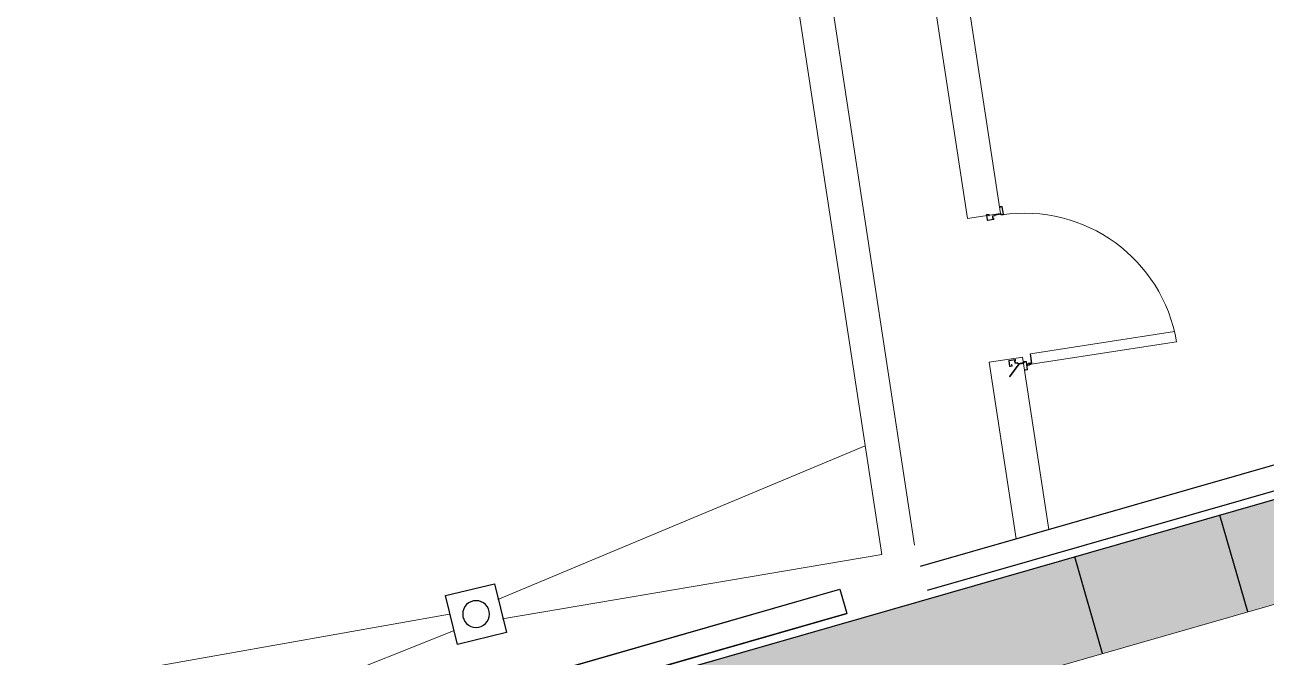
# Model space of a CAD drawing. Header units: centimetres. Extents: x 139057 to 200038, y 34824 to 80516.
# Drawn here: x 163794 to 164533, y 51321 to 51698 of the extents above; entities that cross this region are included whole.
import ezdxf

# ---------------------------------------------------------------- set-up
doc = ezdxf.new("R2010")
doc.units = ezdxf.units.CM
doc.header["$LTSCALE"] = 100
doc.linetypes.add('mech-124$0$HIDDEN', pattern=[9.525, 6.35, -3.175])
doc.linetypes.add('mech-124$0$HIDDEN2', pattern=[4.7625, 3.175, -1.5875])
doc.layers.get('0').update_dxf_attribs({"lineweight": 0})
for name, color, linetype, lineweight in [('410_STRUTTURE_001-AM_0', 7, 'Continuous', 0), ('430_TAVOLATI_001-AM_0', 3, 'Continuous', 0), ('440_SIMBOLI_001-AM_0', 31, 'Continuous', 0), ('441_SERRAMENTI_001-AM_0', 1, 'Continuous', 0)]:
    doc.layers.add(name, color=color, linetype=linetype, lineweight=lineweight)
for name, color, linetype in [('_retini_strutture', 7, 'Continuous'), ('A-DOOR-INTR', 13, 'Continuous'), ('A-MCLS3-15', 50, 'Continuous'), ('M-SCARICO', 252, 'Continuous'), ('mech-124$0$A-ABOVE', 7, 'mech-124$0$HIDDEN'), ('mech-124$0$A-FLOR-DRAN', 2, 'Continuous'), ('P1$0$A-INSL', 7, 'Continuous')]:
    doc.layers.add(name, color=color, linetype=linetype)
doc.layers.add('MECHP1N50$0$A-HTCH-OTLN', color=1, linetype='Continuous', plot=False)

# ---------------------------------------------------------------- blocks, each defined once
blk = doc.blocks.new('mech-124$0$FL-DR')
at = {"layer": 'mech-124$0$A-FLOR-DRAN'}
blk.add_lwpolyline([(-150, -150), (150, -150), (150, 150), (-150, 150)], close=True, dxfattribs=at)
blk.add_circle((0, 0), 79.8, dxfattribs=at)
blk = doc.blocks.new('A$C4AE13D6C')
for p, q in [((-801.1, -710.1, 0), (-162.4, -110, 0)), ((-132.2, -149.4, 0), (-157.4, -122.6, 0)), ((-147.9, -104.4, 0), (-157.1, -113.1, 0)), ((-131.1, -148.3, 0), (-156.3, -121.5, 0)), ((-145.7, -104.5, 0), (-156, -114.2, 0)), ((-150.5, -93.9, 0), (-147.7, -88.3, 0)), ((-149.1, -94.6, 0), (-146.6, -89.5, 0)), ((-147.9, -104.4, 0), (-149, -103.2, 0)), ((-145.7, -104.5, 0), (-147.8, -102.2, 0)), ((-756.9, -753.9, 0), (-124, -159, 0)), ((-132.2, -149.4, 0), (-131.1, -148.3, 0))]:
    blk.add_line(p, q)
at = {"elevation": 0}
blk.add_lwpolyline([(-124.3, -89.3), (-122.8, -90.8), (-101.6, -70.9), (-98.7, 23.3), (-100.7, 23.4), (-103.6, -70), (-124.3, -89.3)], dxfattribs=at)
for points in [[(-68.8, -43.8), (-73.8, -38.6, -0.414214), (-73.6, -34.2), (-66.8, -27.8, -0.414214), (-62.5, -27.9), (-41.9, -49.8, -0.414214), (-42, -54.2), (-67.7, -78.3, -0.414214), (-72.1, -78.1), (-74.2, -75.9, -0.414214), (-74.1, -71.5), (-73.3, -70.8, 0.414214), (-73.3, -69.3), (-79.5, -62.7, 0.414214), (-81, -62.6), (-90, -71.1, -0.414214), (-94.4, -71), (-95.1, -70.2, 0.414214), (-96.6, -70.2), (-120.7, -92.9, 0.414214), (-120.7, -94.3), (-120, -95.1, -0.414214), (-120.2, -99.5), (-127, -105.9, -0.414214), (-131.3, -105.7), (-162.7, -72.4, -0.414214), (-162.5, -68), (-155.7, -61.6, -0.414214), (-151.4, -61.8), (-149.9, -63.3), (-151.4, -64.7)], [(-68.8, -43.8), (-67.3, -42.4), (-72.3, -37.1, -0.414214), (-72.2, -35.7), (-65.4, -29.3, -0.414214), (-64, -29.3), (-43.4, -51.2, -0.414214), (-43.5, -52.7), (-69.1, -76.8, -0.414214), (-70.6, -76.7), (-72.7, -74.5, -0.414214), (-72.6, -73), (-71.9, -72.3, 0.414214), (-71.7, -67.9), (-78, -61.3, 0.414214), (-82.4, -61.1), (-91.4, -69.6, -0.414214), (-92.9, -69.6), (-93.6, -68.8, 0.414214), (-98, -68.7), (-122.1, -91.4, 0.414214), (-122.2, -95.8), (-121.5, -96.5, -0.414214), (-121.6, -98), (-128.4, -104.4, -0.414214), (-129.8, -104.3), (-161.2, -71, -0.414214), (-161.1, -69.5), (-154.3, -63.1, -0.414214), (-152.9, -63.2), (-151.4, -64.7)]]:
    blk.add_lwpolyline(points, format="xyb", dxfattribs=at)
for points in [[(543, -697.5), (547.8, -702.6, 0.414214), (552, -702.7), (558.6, -696.6, 0.414214), (558.7, -692.3), (538.8, -671.2, 0.414214), (534.6, -671), (509.8, -694.3, 0.414214), (509.7, -698.6), (511.7, -700.8, 0.414214), (516, -700.9), (516.7, -700.2, -0.414214), (518.1, -700.2), (524.2, -706.7, -0.414214), (524.1, -708.1), (515.4, -716.3, 0.414214), (515.2, -720.5), (515.9, -721.3, -0.414214), (515.9, -722.7), (492.6, -744.6, -0.414214), (491.1, -744.5), (490.5, -743.8, 0.414214), (486.2, -743.7), (479.7, -749.8, 0.414214), (479.5, -754.1), (509.8, -786.3, 0.414214), (514, -786.4), (520.6, -780.3, 0.414214), (520.7, -776), (519.4, -774.6), (517.9, -775.9)], [(543, -697.5), (544.4, -696.1), (549.2, -701.2, 0.414214), (550.6, -701.3), (557.2, -695.1, 0.414214), (557.2, -693.7), (537.4, -672.5, 0.414214), (536, -672.5), (511.2, -695.8, 0.414214), (511.1, -697.2), (513.2, -699.4, 0.414214), (514.6, -699.4), (515.3, -698.7, -0.414214), (519.6, -698.9), (525.6, -705.3, -0.414214), (525.5, -709.5), (516.7, -717.7, 0.414214), (516.7, -719.2), (517.4, -719.9, -0.414214), (517.2, -724.1), (493.9, -746, -0.414214), (489.7, -745.9), (489, -745.2, 0.414214), (487.6, -745.1), (481, -751.3, 0.414214), (481, -752.7), (511.3, -784.9, 0.414214), (512.7, -785), (519.2, -778.8, 0.414214), (519.3, -777.4), (517.9, -775.9)]]:
    blk.add_lwpolyline(points, format="xyb")
blk.add_circle((-151.9, -99, 0), 5.17)
at = {"extrusion": (2.77847e-08, 9.48906e-09, 1)}
for radius in [6.73, 5.17]:
    blk.add_arc((-152.5, -118, 0), radius, 133.223, 223.223, dxfattribs=at)
blk.add_arc((-140.6, -73.3, 0), 917.5, 223.95655, 313.02954)
at = {"layer": 'A-DOOR-INTR'}
for p, q in [((-150.8, -106.1, 0), (-163, -117.5, 0)), ((-163, -117.5, 0), (-124, -159, 0)), ((-151.7, -105.2, 0), (-150.8, -106.1, 0))]:
    blk.add_line(p, q, dxfattribs=at)
blk.add_arc((-148.2, -127.4, 0), 22.5, 98.80258, 129.14648, dxfattribs=at)

msp = doc.modelspace()

# ---------------------------------------------------------------- hatches: boundary and pattern name
at = {"layer": '_retini_strutture'}
msp.add_hatch(color=256, dxfattribs=at).paths.add_polyline_path([(163794.29, 51201.5), (163912.5, 50753.74), (163970.15, 50770.38), (163956.37, 50818.36), (164364.85, 50935.7), (164356.57, 50964.53), (163948.08, 50847.2), (163858.91, 51157.64), (164666.26, 51389.56), (164674.54, 51360.72), (164751.43, 51382.81), (164832.33, 51101.2), (164741.02, 51074.97), (164749.3, 51046.14), (164888.66, 51086.17), (164774.64, 51483.12)])

# ---------------------------------------------------------------- linework, layer by layer
at = {"layer": '410_STRUTTURE_001-AM_0', "elevation": 0}
msp.add_lwpolyline([(163912.41, 50753.52), (163970.08, 50770.08), (163956.27, 50818.13), (164355.17, 50932.7), (164346.88, 50961.54), (163948, 50846.97), (163858.83, 51157.42), (164666.19, 51389.31), (164674.47, 51360.47), (164751.37, 51382.56), (164832.25, 51100.94), (164731.33, 51071.96), (164739.6, 51043.15), (164898.2, 51088.68), (164784.2, 51485.62), (163794.22, 51201.29)], close=True, dxfattribs=at)
at = {"layer": '430_TAVOLATI_001-AM_0'}
for p, q in [((164216.38, 51957.13, 0), (164304.09, 51382.09, 0)), ((164236.51, 51959.46, 0), (164323.47, 51387.66, 0)), ((164374.8, 51585.32, 0), (164354.98, 51582.29, 0)), ((164387.95, 51499.71, 0), (164368.04, 51496.67, 0))]:
    msp.add_line(p, q, dxfattribs=at)
at = {"layer": '430_TAVOLATI_001-AM_0', "elevation": 0}
for points in [[(164374.75, 51585.31), (164311.37, 52000.95), (164279.16, 52404.73), (164259.08, 52403.14)], [(164259.08, 52403.14), (164291.51, 51998.58), (164354.98, 51582.29)], [(164368.04, 51496.67), (164384.07, 51391.53), (164403.45, 51397.09), (164387.81, 51499.69)]]:
    msp.add_lwpolyline(points, dxfattribs=at)
at = {"layer": '440_SIMBOLI_001-AM_0'}
for p, q in [((164075.24, 51355.21, 0), (164294.21, 51446.88, 0)), ((164078.02, 51343.75, 0), (164304.09, 51382.09, 0)), ((163781.87, 51299.61, 0), (164046.46, 51346.58, 0)), ((163799.8, 51237.25, 0), (164048.86, 51336.67, 0))]:
    msp.add_line(p, q, dxfattribs=at)
at = {"layer": 'A-MCLS3-15'}
for p, q in [((164327.07, 51375.16, 0), (164795.97, 51509.75, 0)), ((164331.21, 51360.74, 0), (164785.68, 51491.27, 0)), ((163803.39, 51224.75, 0), (164279.01, 51361.36, 0)), ((163807.53, 51210.34, 0), (164283.15, 51346.94, 0))]:
    msp.add_line(p, q, dxfattribs=at)
at = {"layer": 'mech-124$0$A-ABOVE', "linetype": 'mech-124$0$HIDDEN2'}
for p, q in [((164522.02, 51347.92, 0), (164505.46, 51405.59, 0)), ((164522.02, 51347.92, 0), (164505.46, 51405.59, 0)), ((164435.52, 51323.07, 0), (164418.95, 51380.74, 0)), ((164435.52, 51323.07, 0), (164418.95, 51380.74, 0))]:
    msp.add_line(p, q, dxfattribs=at)
at = {"layer": 'MECHP1N50$0$A-HTCH-OTLN', "elevation": 0}
msp.add_lwpolyline([(164283.15, 51346.94), (163807.53, 51210.34), (163803.39, 51224.76), (164279.01, 51361.36)], close=True, dxfattribs=at)
at = {"layer": 'P1$0$A-INSL'}
for q in [(164769.77, 51481.5, 0), (164760.16, 51478.74, 0)]:
    msp.add_line((163813.43, 51206.83, 0), q, dxfattribs=at)

# ---------------------------------------------------------------- block references
at = {"layer": '441_SERRAMENTI_001-AM_0', "xscale": 0.1, "yscale": 0.1, "zscale": 0.1, "rotation": 145.5433466234851}
msp.add_blockref('A$C4AE13D6C', (164373.33, 51495.66, 0), dxfattribs=at)
at = {"layer": 'M-SCARICO', "xscale": -0.09999999999999996, "yscale": 0.09999999999999998, "zscale": 0.1, "rotation": 103.6284520672458}
msp.add_blockref('mech-124$0$FL-DR', (164062.36, 51346.6, 0), dxfattribs=at)

doc.saveas('drawing.dxf')
